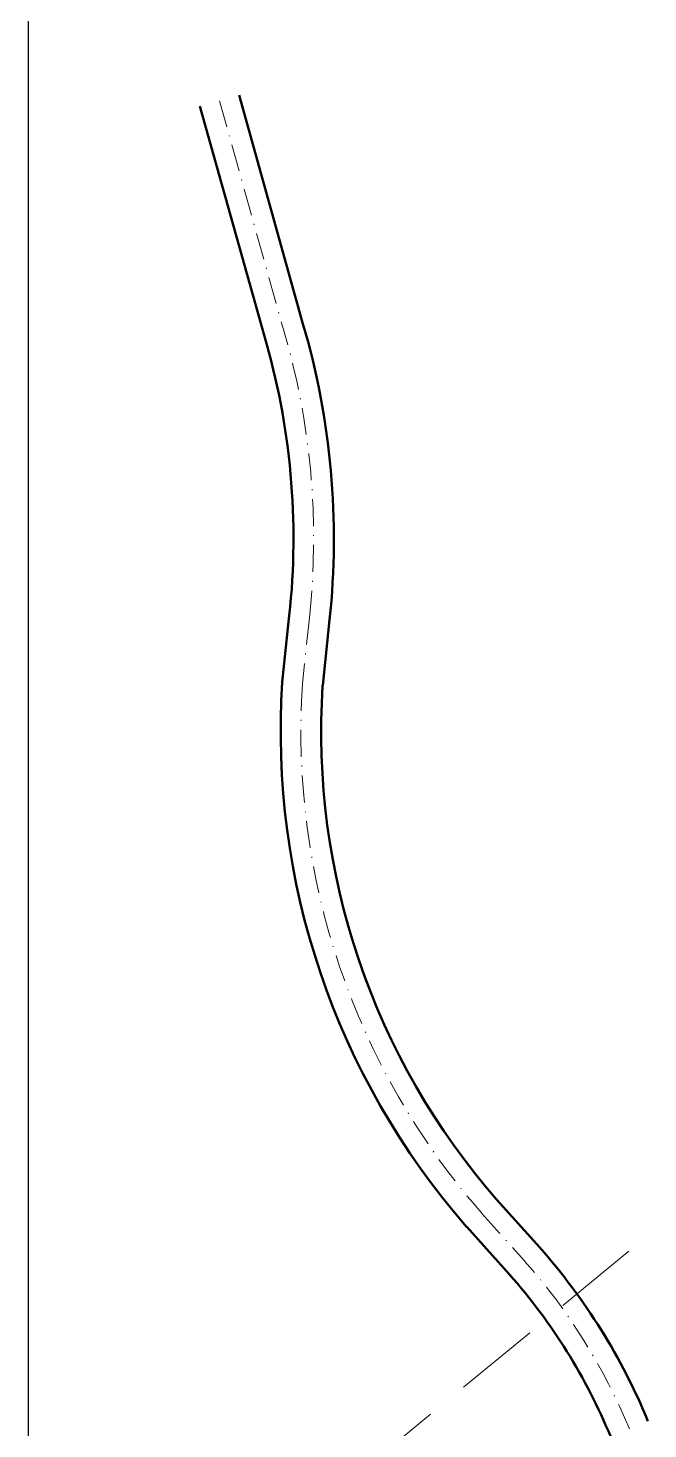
# Model space of a CAD drawing. Header units: metres. Extents: x -84 to 383, y -1857 to -1252.
# Drawn here: x -81.2 to -12.3, y -1700.8 to -1545.1 of the extents above; entities that cross this region are included whole.
import ezdxf

# ---------------------------------------------------------------- set-up
doc = ezdxf.new("R2010")
doc.units = ezdxf.units.M
doc.header["$MEASUREMENT"] = 0
doc.linetypes.add('13', pattern=[5, 3, -1, 0, -1])
doc.linetypes.add('HIDDEN2', pattern=[4.7625, 3.175, -1.5875])
doc.layers.add('2', color=5, linetype='Continuous')
doc.layers.add('steni1', color=6, linetype='Continuous')
doc.layers.add('OS', color=1, linetype='13', lineweight=20)
doc.layers.add('REG', color=1, linetype='Continuous', lineweight=50)

msp = doc.modelspace()

# ---------------------------------------------------------------- linework, layer by layer
at = {"layer": '2', "linetype": 'HIDDEN2', "lineweight": 20, "ltscale": 3}
msp.add_line((51.87, -1626.62), (-70.03, -1726.77), dxfattribs=at)
at = {"layer": 'OS'}
for p, q in [((-59.89, -1553.18), (-52.78, -1578.6)), ((-49.9, -1610.64), (-50.66, -1617.99)), ((-30.73, -1676.84), (-25.96, -1682.14))]:
    msp.add_line(p, q, dxfattribs=at)
for centre, radius, start, end in [((-131.67, -1601.84), 82.25, 353.8616, 16.4129), ((30.44, -1623.31), 81.28, 176.2428, 221.1845), ((-75.8, -1726.17), 66.5, 22.4212, 41.4601)]:
    msp.add_arc(centre, radius, start, end, dxfattribs=at)
at = {"layer": 'REG'}
for p, q in [((-54.94, -1579.23), (-62.06, -1553.79)), ((-50.62, -1577.98), (-57.72, -1552.57)), ((-52.91, -1617.8), (-52.14, -1610.4)), ((-48.42, -1618.18), (-47.66, -1610.87)), ((-24.28, -1680.64), (-29.05, -1675.35)), ((-27.64, -1683.64), (-32.41, -1678.33))]:
    msp.add_line(p, q, dxfattribs=at)
for centre, radius, start, end in [((-131.67, -1601.84), 84.5, 353.8643, 16.4024), ((-131.67, -1601.84), 80, 353.8589, 16.4239), ((30.44, -1623.31), 83.53, 176.2132, 221.1948), ((30.44, -1623.31), 79.03, 176.2737, 221.1737), ((-75.8, -1726.17), 68.75, 22.4376, 41.4681), ((-75.8, -1726.17), 64.25, 22.404, 41.4516)]:
    msp.add_arc(centre, radius, start, end, dxfattribs=at)
at = {"layer": 'steni1'}
msp.add_line((-81.18, -1262.82), (-81.18, -1856.82), dxfattribs=at)

doc.saveas('drawing.dxf')
